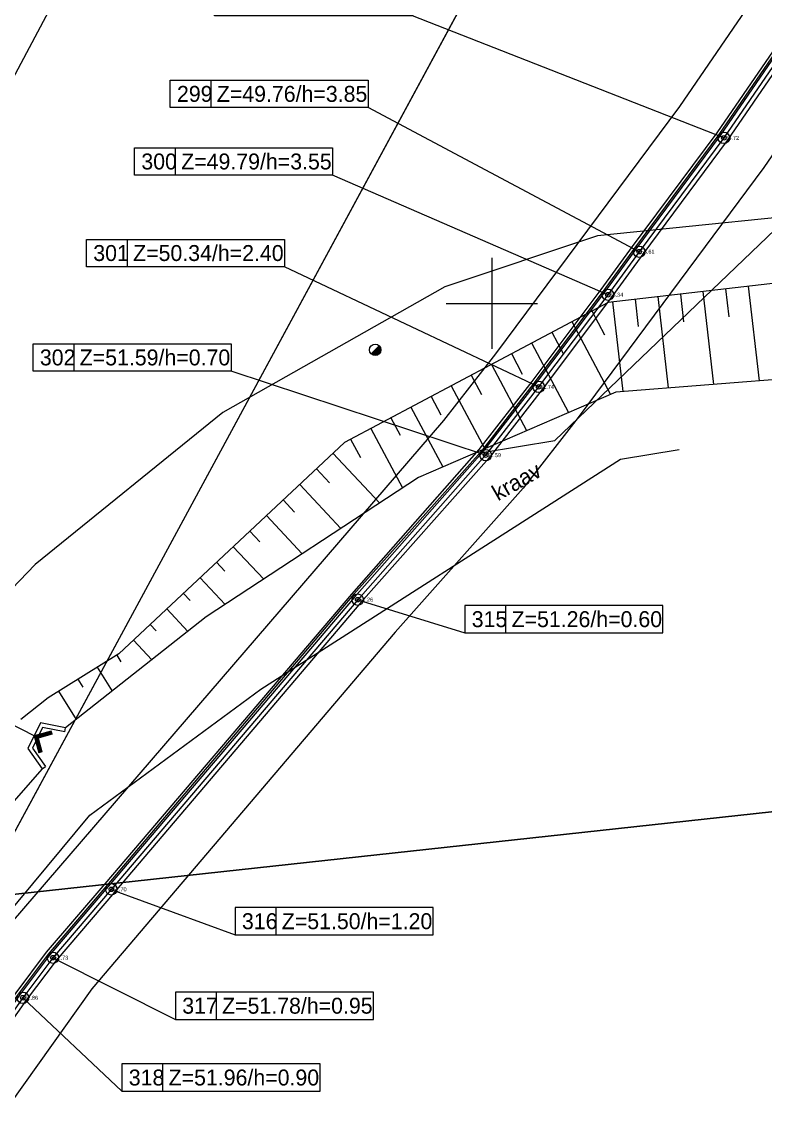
# Model space of a CAD drawing. Extents: x 567882 to 578407, y 6567824 to 6585634.
# Drawn here: x 574729.37 to 574762, y 6579263.96 to 6579312.36 of the extents above; entities that cross this region are included whole.
import ezdxf

# ---------------------------------------------------------------- set-up
doc = ezdxf.new("R2010")
doc.units = 0
for name, color, linetype in [('ABIJOONIS', 7, 'Continuous'), ('KOORDPUNKT', 7, 'Continuous'), ('KPKAABEL', 7, 'Continuous'), ('LIIKLUS', 7, 'Continuous'), ('MOOTKORG-EH2000', 7, 'Continuous'), ('MOOTMPUNKT', 7, 'Continuous'), ('MOOTPIIR', 7, 'Continuous'), ('PIIR', 7, 'Continuous'), ('RELJEEF', 7, 'Continuous'), ('SITRASS', 7, 'Continuous'), ('TEE', 7, 'Continuous'), ('TRUUP', 7, 'Continuous'), ('VEEKOGU', 7, 'Continuous'), ('VORK', 7, 'Continuous')]:
    doc.layers.add(name, color=color, linetype=linetype)

msp = doc.modelspace()

# ---------------------------------------------------------------- linework, layer by layer
at = {"layer": 'ABIJOONIS'}
for p, q in [((574737.673, 6579308.604), (574737.673, 6579309.804)), ((574736.108, 6579305.635), (574736.108, 6579306.835)), ((574733.997, 6579301.614), (574733.997, 6579302.814)), ((574731.652, 6579297.029), (574731.652, 6579298.229)), ((574750.618, 6579285.533), (574750.618, 6579286.733)), ((574740.527, 6579272.267), (574740.527, 6579273.467)), ((574737.905, 6579268.556), (574737.905, 6579269.756)), ((574735.557, 6579265.402), (574735.557, 6579266.602))]:
    msp.add_line(p, q, dxfattribs=at)
for points in [[(574760.19, 6579307.271), (574746.524, 6579312.636), (574737.824, 6579312.636), (574737.824, 6579313.836), (574746.524, 6579313.836), (574746.524, 6579312.636)], [(574756.474, 6579302.272), (574744.573, 6579308.604), (574735.873, 6579308.604), (574735.873, 6579309.804), (574744.573, 6579309.804), (574744.573, 6579308.604)], [(574755.099, 6579300.382), (574743.008, 6579305.635), (574734.308, 6579305.635), (574734.308, 6579306.835), (574743.008, 6579306.835), (574743.008, 6579305.635)], [(574752.058, 6579296.337), (574740.897, 6579301.614), (574732.197, 6579301.614), (574732.197, 6579302.814), (574740.897, 6579302.814), (574740.897, 6579301.614)], [(574749.73, 6579293.337), (574738.552, 6579297.029), (574729.852, 6579297.029), (574729.852, 6579298.229), (574738.552, 6579298.229), (574738.552, 6579297.029)], [(574744.112, 6579286.989), (574748.818, 6579285.533), (574757.518, 6579285.533), (574757.518, 6579286.733), (574748.818, 6579286.733), (574748.818, 6579285.533)], [(574733.288, 6579274.267), (574738.727, 6579272.267), (574747.427, 6579272.267), (574747.427, 6579273.467), (574738.727, 6579273.467), (574738.727, 6579272.267)], [(574730.725, 6579271.264), (574736.105, 6579268.556), (574744.805, 6579268.556), (574744.805, 6579269.756), (574736.105, 6579269.756), (574736.105, 6579268.556)], [(574729.404, 6579269.505), (574733.757, 6579265.402), (574742.457, 6579265.402), (574742.457, 6579266.602), (574733.757, 6579266.602), (574733.757, 6579265.402)]]:
    msp.add_lwpolyline(points, dxfattribs=at)
at = {"layer": 'KOORDPUNKT'}
for centre, radius in [((574760.19, 6579307.271), 0.25), ((574760.19, 6579307.271), 0.025), ((574760.19, 6579307.271), 0.0221), ((574760.19, 6579307.271), 0.0191), ((574760.19, 6579307.271), 0.0161), ((574760.19, 6579307.271), 0.0132), ((574760.19, 6579307.271), 0.0102), ((574760.19, 6579307.271), 0.00726), ((574760.19, 6579307.271), 0.0043), ((574756.474, 6579302.272), 0.25), ((574756.474, 6579302.272), 0.025), ((574756.474, 6579302.272), 0.0221), ((574756.474, 6579302.272), 0.0191), ((574756.474, 6579302.272), 0.0161), ((574756.474, 6579302.272), 0.0132), ((574756.474, 6579302.272), 0.0102), ((574756.474, 6579302.272), 0.00726), ((574756.474, 6579302.272), 0.0043), ((574755.099, 6579300.382), 0.25), ((574755.099, 6579300.382), 0.025), ((574755.099, 6579300.382), 0.0221), ((574755.099, 6579300.382), 0.0191), ((574755.099, 6579300.382), 0.0161), ((574755.099, 6579300.382), 0.0132), ((574755.099, 6579300.382), 0.0102), ((574755.099, 6579300.382), 0.00726), ((574755.099, 6579300.382), 0.0043), ((574752.058, 6579296.337), 0.25), ((574752.058, 6579296.337), 0.025), ((574752.058, 6579296.337), 0.0221), ((574752.058, 6579296.337), 0.0191), ((574752.058, 6579296.337), 0.0161), ((574752.058, 6579296.337), 0.0132), ((574752.058, 6579296.337), 0.0102), ((574752.058, 6579296.337), 0.00726), ((574752.058, 6579296.337), 0.0043), ((574749.73, 6579293.337), 0.25), ((574749.73, 6579293.337), 0.025), ((574749.73, 6579293.337), 0.0221), ((574749.73, 6579293.337), 0.0191), ((574749.73, 6579293.337), 0.0161), ((574749.73, 6579293.337), 0.0132), ((574749.73, 6579293.337), 0.0102), ((574749.73, 6579293.337), 0.00726), ((574749.73, 6579293.337), 0.0043), ((574744.112, 6579286.989), 0.25), ((574744.112, 6579286.989), 0.025), ((574744.112, 6579286.989), 0.0221), ((574744.112, 6579286.989), 0.0191), ((574744.112, 6579286.989), 0.0161), ((574744.112, 6579286.989), 0.0132), ((574744.112, 6579286.989), 0.0102), ((574744.112, 6579286.989), 0.00726), ((574744.112, 6579286.989), 0.0043), ((574733.288, 6579274.267), 0.25), ((574733.288, 6579274.267), 0.025), ((574733.288, 6579274.267), 0.0221), ((574733.288, 6579274.267), 0.0191), ((574733.288, 6579274.267), 0.0161), ((574733.288, 6579274.267), 0.0132), ((574733.288, 6579274.267), 0.0102), ((574733.288, 6579274.267), 0.00726), ((574733.288, 6579274.267), 0.0043), ((574730.725, 6579271.264), 0.25), ((574730.725, 6579271.264), 0.025), ((574730.725, 6579271.264), 0.0221), ((574730.725, 6579271.264), 0.0191), ((574730.725, 6579271.264), 0.0161), ((574730.725, 6579271.264), 0.0132), ((574730.725, 6579271.264), 0.0102), ((574730.725, 6579271.264), 0.00726), ((574730.725, 6579271.264), 0.0043), ((574729.404, 6579269.505), 0.25), ((574729.404, 6579269.505), 0.025), ((574729.404, 6579269.505), 0.0221), ((574729.404, 6579269.505), 0.0191), ((574729.404, 6579269.505), 0.0161), ((574729.404, 6579269.505), 0.0132), ((574729.404, 6579269.505), 0.0102), ((574729.404, 6579269.505), 0.00726), ((574729.404, 6579269.505), 0.0043)]:
    msp.add_circle(centre, radius, dxfattribs=at)
at = {"layer": 'KPKAABEL'}
for points in [[(574785.945, 6579365.357), (574785.389, 6579361.067), (574784.67, 6579352.336), (574784.472, 6579345.433), (574784.357, 6579341.089), (574783.94, 6579339.968), (574782.677, 6579338.29), (574781.269, 6579336.511), (574779.854, 6579334.499), (574777.31, 6579331.217), (574772.952, 6579325.288), (574765.984, 6579316.398), (574759.88, 6579307.492), (574756.168, 6579302.497), (574754.794, 6579300.608), (574751.756, 6579296.567), (574749.436, 6579293.578), (574743.839, 6579287.224), (574733, 6579274.514), (574730.428, 6579271.501), (574729.097, 6579269.728), (574722.512, 6579260.412)], [(574786.132, 6579365.329), (574785.578, 6579361.047), (574784.86, 6579352.325), (574784.639, 6579345.429), (574784.547, 6579341.055), (574784.108, 6579339.876), (574782.828, 6579338.174), (574781.421, 6579336.397), (574780.004, 6579334.382), (574777.462, 6579331.102), (574773.105, 6579325.175), (574766.138, 6579316.286), (574760.035, 6579307.381), (574756.321, 6579302.385), (574754.947, 6579300.495), (574751.907, 6579296.452), (574749.583, 6579293.457), (574743.976, 6579287.106), (574733.144, 6579274.391), (574730.577, 6579271.382), (574729.25, 6579269.617), (574722.67, 6579260.306)], [(574786.132, 6579365.329), (574785.578, 6579361.047), (574784.86, 6579352.325), (574784.639, 6579345.429), (574784.547, 6579341.055), (574784.108, 6579339.876), (574782.828, 6579338.174), (574781.421, 6579336.397), (574780.004, 6579334.382), (574777.462, 6579331.102), (574773.105, 6579325.175), (574766.138, 6579316.286), (574760.035, 6579307.381), (574756.321, 6579302.385), (574754.947, 6579300.495), (574751.907, 6579296.452), (574749.583, 6579293.457), (574743.976, 6579287.106), (574733.144, 6579274.391), (574730.577, 6579271.382), (574729.25, 6579269.617), (574722.67, 6579260.306)], [(574786.298, 6579365.303), (574785.744, 6579361.03), (574785.027, 6579352.316), (574784.829, 6579345.423), (574784.736, 6579341.02), (574784.277, 6579339.783), (574782.978, 6579338.058), (574781.573, 6579336.284), (574780.154, 6579334.265), (574777.558, 6579331.03), (574773.257, 6579325.062), (574766.291, 6579316.173), (574760.19, 6579307.271), (574756.474, 6579302.272), (574755.099, 6579300.382), (574752.058, 6579296.337), (574749.73, 6579293.337), (574744.112, 6579286.989), (574733.288, 6579274.267), (574730.725, 6579271.264), (574729.404, 6579269.505), (574722.828, 6579260.2)], [(574786.298, 6579365.303), (574785.744, 6579361.03), (574785.027, 6579352.316), (574784.829, 6579345.423), (574784.736, 6579341.02), (574784.277, 6579339.783), (574782.978, 6579338.058), (574781.573, 6579336.284), (574780.154, 6579334.265), (574777.558, 6579331.03), (574773.257, 6579325.062), (574766.291, 6579316.173), (574760.19, 6579307.271), (574756.474, 6579302.272), (574755.099, 6579300.382), (574752.058, 6579296.337), (574749.73, 6579293.337), (574744.112, 6579286.989), (574733.288, 6579274.267), (574730.725, 6579271.264), (574729.404, 6579269.505), (574722.828, 6579260.2)], [(574783.94, 6579339.968), (574782.677, 6579338.29), (574781.269, 6579336.511), (574779.854, 6579334.499), (574777.31, 6579331.217), (574772.952, 6579325.288), (574765.984, 6579316.398), (574759.88, 6579307.492), (574756.168, 6579302.497), (574754.794, 6579300.608), (574751.756, 6579296.567), (574749.436, 6579293.578)], [(574784.108, 6579339.876), (574782.828, 6579338.174), (574781.421, 6579336.397), (574780.004, 6579334.382), (574777.462, 6579331.102), (574773.105, 6579325.175), (574766.138, 6579316.286), (574760.035, 6579307.381), (574756.321, 6579302.385), (574754.947, 6579300.495), (574751.907, 6579296.452), (574749.583, 6579293.457)], [(574784.108, 6579339.876), (574782.828, 6579338.174), (574781.421, 6579336.397), (574780.004, 6579334.382), (574777.462, 6579331.102), (574773.105, 6579325.175), (574766.138, 6579316.286), (574760.035, 6579307.381), (574756.321, 6579302.385), (574754.947, 6579300.495), (574751.907, 6579296.452), (574749.583, 6579293.457)], [(574784.277, 6579339.783), (574782.978, 6579338.058), (574781.573, 6579336.284), (574780.154, 6579334.265), (574777.558, 6579331.03), (574773.257, 6579325.062), (574766.291, 6579316.173), (574760.19, 6579307.271), (574756.474, 6579302.272), (574755.099, 6579300.382), (574752.058, 6579296.337), (574749.73, 6579293.337)], [(574784.277, 6579339.783), (574782.978, 6579338.058), (574781.573, 6579336.284), (574780.154, 6579334.265), (574777.558, 6579331.03), (574773.257, 6579325.062), (574766.291, 6579316.173), (574760.19, 6579307.271), (574756.474, 6579302.272), (574755.099, 6579300.382), (574752.058, 6579296.337), (574749.73, 6579293.337)], [(574784.445, 6579339.691), (574783.128, 6579337.942), (574781.726, 6579336.17), (574780.305, 6579334.149), (574777.709, 6579330.915), (574773.41, 6579324.949), (574766.444, 6579316.061), (574760.344, 6579307.161), (574756.627, 6579302.16), (574755.252, 6579300.269), (574752.209, 6579296.221), (574749.877, 6579293.216)], [(574749.583, 6579293.457), (574752.772, 6579293.982), (574768.316, 6579308.866), (574770.269, 6579308.037)], [(574749.583, 6579293.457), (574743.976, 6579287.106), (574733.144, 6579274.391), (574730.577, 6579271.382), (574729.25, 6579269.617), (574722.67, 6579260.306), (574718.694, 6579254.093), (574712.429, 6579242.896), (574707.951, 6579234.634), (574701.673, 6579223.191), (574696.05, 6579212.828), (574690.133, 6579202.329), (574683.836, 6579191.227), (574679.455, 6579183.709), (574675.406, 6579175.617), (574674.225, 6579172.946), (574674.02, 6579171.366), (574673.909, 6579168.966), (574674.034, 6579168.05)], [(574749.436, 6579293.578), (574743.839, 6579287.224), (574733, 6579274.514), (574730.428, 6579271.501), (574729.097, 6579269.728), (574722.512, 6579260.412), (574718.531, 6579254.19), (574712.262, 6579242.987), (574707.784, 6579234.725), (574701.506, 6579223.282), (574695.883, 6579212.92), (574689.967, 6579202.422)], [(574749.583, 6579293.457), (574743.976, 6579287.106), (574733.144, 6579274.391), (574730.577, 6579271.382), (574729.25, 6579269.617), (574722.67, 6579260.306), (574718.694, 6579254.093), (574712.429, 6579242.896), (574707.951, 6579234.634), (574701.673, 6579223.191), (574696.05, 6579212.828), (574690.133, 6579202.329)], [(574749.73, 6579293.337), (574744.112, 6579286.989), (574733.288, 6579274.267), (574730.725, 6579271.264), (574729.404, 6579269.505), (574722.828, 6579260.2), (574718.857, 6579253.995), (574712.595, 6579242.804), (574708.118, 6579234.543), (574701.839, 6579223.1), (574696.216, 6579212.736), (574690.298, 6579202.235), (574684.001, 6579191.132), (574679.622, 6579183.618), (574675.578, 6579175.536), (574674.409, 6579172.893), (574674.194, 6579171.346), (574674.117, 6579168.959), (574674.228, 6579168.103)], [(574749.73, 6579293.337), (574744.112, 6579286.989), (574733.288, 6579274.267), (574730.725, 6579271.264), (574729.404, 6579269.505), (574722.828, 6579260.2), (574718.857, 6579253.995), (574712.595, 6579242.804), (574708.118, 6579234.543), (574701.839, 6579223.1), (574696.216, 6579212.736), (574690.298, 6579202.235)], [(574749.877, 6579293.216), (574744.249, 6579286.871), (574733.432, 6579274.143), (574730.873, 6579271.145), (574729.557, 6579269.393), (574722.985, 6579260.094), (574719.02, 6579253.897), (574712.761, 6579242.713), (574708.285, 6579234.452), (574702.006, 6579223.009), (574696.382, 6579212.644), (574690.464, 6579202.142)]]:
    msp.add_lwpolyline(points, dxfattribs=at)
at = {"layer": 'LIIKLUS'}
msp.add_line((574744.703, 6579297.788), (574745.057, 6579298.141), dxfattribs=at)
msp.add_circle((574744.88, 6579297.964), 0.25, dxfattribs=at)
for radius, start, end in [(0.225, 224.8541, 45.0356), (0.2, 224.8427, 45.047), (0.175, 224.8281, 45.0616), (0.15, 224.8087, 45.081), (0.125, 224.7814, 45.1083), (0.1, 224.7406, 45.1491), (0.075, 224.6725, 45.2172), (0.05, 224.5363, 45.3534), (0.025, 224.1278, 45.7619)]:
    msp.add_arc((574744.88, 6579297.964), radius, start, end, dxfattribs=at)
at = {"layer": 'MOOTMPUNKT'}
for centre in [(574760.19, 6579307.271), (574756.474, 6579302.272), (574755.099, 6579300.382), (574752.058, 6579296.337), (574749.73, 6579293.337), (574744.112, 6579286.989), (574733.288, 6579274.267), (574730.725, 6579271.264), (574729.404, 6579269.505)]:
    msp.add_circle(centre, 0.1, dxfattribs=at)
at = {"layer": 'MOOTPIIR'}
for points in [[(574677.562, 6579184.807), (574694.13, 6579213.888), (574710.515, 6579243.967), (574716.785, 6579255.167), (574720.825, 6579261.488), (574728.909, 6579272.799), (574747.898, 6579294.855), (574750.17, 6579297.783), (574758.252, 6579308.652), (574764.406, 6579317.634), (574771.357, 6579326.5), (574782.168, 6579340.941), (574782.677, 6579352.504), (574783.397, 6579361.234), (574783.972, 6579365.714)], [(574788.468, 6579364.969), (574787.919, 6579360.798), (574787.218, 6579352.2), (574786.93, 6579340.971), (574786.324, 6579338.993), (574781.86, 6579332.899), (574779.303, 6579329.709), (574774.984, 6579323.716), (574768.053, 6579314.876), (574761.946, 6579305.968), (574753.79, 6579294.993), (574751.377, 6579291.893), (574745.76, 6579285.559), (574732.433, 6579269.89), (574724.649, 6579258.973), (574720.736, 6579252.871), (574714.512, 6579241.745), (574698.122, 6579211.658), (574681.55, 6579182.578)]]:
    msp.add_lwpolyline(points, dxfattribs=at)
at = {"layer": 'PIIR'}
for points in [[(574804.26, 6579451.78), (574742.46, 6579341.2), (574670.27, 6579211.23), (574649.94, 6579174.49), (574661.79, 6579170.17), (574668.12, 6579165.43), (574727.46, 6579273.88), (574785.6, 6579381.36)], [(575610.06, 6578815.4), (575416.98, 6578933.26), (575103.25, 6579124.74), (575020.74, 6579175), (575013.14, 6579179.63), (575011.93, 6579178.04), (574929.86, 6579228.27), (574848.78, 6579275.52), (574821.3, 6579292.18), (574802.49, 6579304.13), (574790.54, 6579316.88), (574782.9, 6579330.64), (574779.06, 6579345.99), (574779.63, 6579362.79), (574785.6, 6579381.36), (574727.46, 6579273.88), (574787.76, 6579280.44), (574952.84, 6579188.08), (575001.92, 6579151.58), (575596.12, 6578784.57)], [(575596.12, 6578784.57), (575001.92, 6579151.58), (574969.66, 6579111.18), (574936.46, 6579155.23), (574952.84, 6579188.08), (574787.76, 6579280.44), (574727.46, 6579273.88), (574668.12, 6579165.43), (574778.63, 6579082.32), (574957.16, 6578987.09), (575166.28, 6578876.15), (575349.07, 6578781.07), (575406, 6578752.29), (575554.55, 6578676.14), (575619.43, 6578640.9)]]:
    msp.add_lwpolyline(points, dxfattribs=at)
at = {"layer": 'RELJEEF'}
for p, q in [((574760.268, 6579300.641), (574760.41, 6579299.405)), ((574761.261, 6579300.756), (574761.739, 6579296.599)), ((574756.294, 6579300.185), (574756.431, 6579298.992)), ((574757.287, 6579300.299), (574757.749, 6579296.287)), ((574758.281, 6579300.413), (574758.42, 6579299.199)), ((574759.274, 6579300.527), (574759.744, 6579296.443)), ((574754.396, 6579299.671), (574754.954, 6579298.621)), ((574755.3, 6579300.07), (574755.753, 6579296.13)), ((574753.513, 6579299.202), (574755.212, 6579296.005)), ((574752.63, 6579298.732), (574753.128, 6579297.795)), ((574751.747, 6579298.263), (574753.37, 6579295.208)), ((574750.864, 6579297.794), (574751.339, 6579296.899)), ((574749.981, 6579297.324), (574751.528, 6579294.412)), ((574749.098, 6579296.855), (574749.551, 6579296.003)), ((574748.215, 6579296.386), (574749.687, 6579293.616)), ((574747.332, 6579295.916), (574747.762, 6579295.107)), ((574746.448, 6579295.447), (574747.845, 6579292.82)), ((574745.565, 6579294.978), (574745.973, 6579294.211)), ((574744.682, 6579294.508), (574746.072, 6579291.895)), ((574743.799, 6579294.039), (574744.229, 6579293.23)), ((574743.024, 6579293.42), (574745.07, 6579291.236)), ((574742.294, 6579292.736), (574742.872, 6579292.119)), ((574741.564, 6579292.052), (574743.374, 6579290.122)), ((574740.835, 6579291.368), (574741.342, 6579290.827)), ((574740.105, 6579290.684), (574741.678, 6579289.007)), ((574739.376, 6579290), (574739.812, 6579289.535)), ((574738.646, 6579289.317), (574739.981, 6579287.892)), ((574737.916, 6579288.633), (574738.281, 6579288.243)), ((574737.187, 6579287.949), (574738.285, 6579286.777)), ((574736.457, 6579287.265), (574736.751, 6579286.951)), ((574735.727, 6579286.581), (574736.65, 6579285.597)), ((574734.998, 6579285.897), (574735.257, 6579285.621)), ((574734.268, 6579285.214), (574735.074, 6579284.353)), ((574733.525, 6579284.547), (574733.702, 6579284.262)), ((574732.675, 6579284.02), (574733.325, 6579282.972)), ((574731.825, 6579283.493), (574732.038, 6579283.15)), ((574730.975, 6579282.966), (574731.745, 6579281.725))]:
    msp.add_line(p, q, dxfattribs=at)
msp.add_lwpolyline([(574780.133, 6579299.283), (574769.937, 6579301.753), (574755.105, 6579300.048), (574743.534, 6579293.898), (574733.62, 6579284.606), (574730.51, 6579282.678), (574729.322, 6579281.721)], dxfattribs=at)
at = {"layer": 'SITRASS'}
for points in [[(574785.981, 6579365.352), (574785.426, 6579361.063), (574784.707, 6579352.334), (574784.505, 6579345.555), (574784.477, 6579341.067), (574784.046, 6579339.91), (574782.772, 6579338.217), (574781.365, 6579336.439), (574779.949, 6579334.425), (574777.406, 6579331.144), (574773.048, 6579325.217), (574766.081, 6579316.327), (574759.978, 6579307.422), (574756.264, 6579302.426), (574754.89, 6579300.537), (574751.851, 6579296.495), (574749.529, 6579293.502), (574743.934, 6579287.23), (574733.091, 6579274.436), (574730.522, 6579271.426), (574729.194, 6579269.658), (574722.612, 6579260.345)], [(574784.046, 6579339.91), (574782.772, 6579338.217), (574781.365, 6579336.439), (574779.949, 6579334.425), (574777.406, 6579331.144), (574773.048, 6579325.217), (574766.081, 6579316.327), (574759.978, 6579307.422), (574756.264, 6579302.426), (574754.89, 6579300.537), (574751.851, 6579296.495), (574749.529, 6579293.502)]]:
    msp.add_lwpolyline(points, dxfattribs=at)
at = {"layer": 'TEE'}
for points in [[(574688.184, 6579240.41), (574689.118, 6579240.009), (574690.939, 6579240.181), (574693.446, 6579241.411), (574698.085, 6579250.006), (574707.092, 6579267.426), (574716.935, 6579287.013), (574722.838, 6579298.384), (574735.918, 6579322.955), (574745.332, 6579339.717), (574755.359, 6579357.794), (574764.112, 6579373.482), (574779.504, 6579399.867), (574794.8, 6579424.864), (574807.165, 6579445.514), (574807.223, 6579448.925), (574806.52, 6579451.393), (574806.137, 6579451.947)], [(574780.792, 6579301.925), (574777.502, 6579302.972), (574768.368, 6579304.266), (574766.727, 6579304.193), (574754.637, 6579302.966), (574747.934, 6579300.724), (574738.183, 6579295.208), (574729.939, 6579288.539), (574727.21, 6579285.694), (574721.389, 6579275.373), (574713.611, 6579261.33), (574704.06, 6579244.226), (574692.58, 6579223.559), (574670.06, 6579183.188), (574653.711, 6579154.25), (574646.182, 6579140.817), (574643.397, 6579134.777)]]:
    msp.add_lwpolyline(points, dxfattribs=at)
at = {"layer": 'TRUUP'}
for p, q in [((574730.655, 6579281.214), (574729.903, 6579281.015)), ((574729.903, 6579281.015), (574730.102, 6579280.262)), ((574730.21, 6579280.949), (574729.903, 6579281.013)), ((574730.157, 6579280.935), (574729.91, 6579280.986)), ((574730.103, 6579280.92), (574729.918, 6579280.959)), ((574730.081, 6579280.899), (574729.925, 6579280.932)), ((574730.088, 6579280.872), (574729.932, 6579280.905)), ((574730.095, 6579280.845), (574729.939, 6579280.878)), ((574730.102, 6579280.818), (574729.946, 6579280.851)), ((574730.109, 6579280.791), (574729.953, 6579280.824)), ((574730.264, 6579280.963), (574729.955, 6579281.028)), ((574730.117, 6579280.764), (574729.961, 6579280.797)), ((574730.124, 6579280.737), (574729.968, 6579280.77)), ((574730.674, 6579281.145), (574729.99, 6579280.964)), ((574729.99, 6579280.964), (574730.171, 6579280.28)), ((574730.318, 6579280.977), (574730.008, 6579281.042)), ((574730.371, 6579280.991), (574730.062, 6579281.057)), ((574730.692, 6579281.076), (574730.077, 6579280.913)), ((574730.077, 6579280.913), (574730.24, 6579280.299)), ((574730.425, 6579281.006), (574730.116, 6579281.071)), ((574730.479, 6579281.02), (574730.169, 6579281.085)), ((574730.533, 6579281.034), (574730.223, 6579281.099)), ((574730.586, 6579281.048), (574730.277, 6579281.114)), ((574730.64, 6579281.063), (574730.33, 6579281.128)), ((574730.691, 6579281.077), (574730.384, 6579281.142)), ((574730.684, 6579281.104), (574730.438, 6579281.156)), ((574730.677, 6579281.131), (574730.492, 6579281.17)), ((574730.67, 6579281.158), (574730.545, 6579281.185)), ((574730.663, 6579281.185), (574730.599, 6579281.199)), ((574730.692, 6579281.076), (574730.655, 6579281.214)), ((574730.131, 6579280.71), (574729.975, 6579280.743)), ((574730.138, 6579280.683), (574729.982, 6579280.716)), ((574730.145, 6579280.656), (574729.989, 6579280.689)), ((574730.152, 6579280.629), (574729.996, 6579280.662)), ((574730.16, 6579280.602), (574730.004, 6579280.635)), ((574730.167, 6579280.575), (574730.011, 6579280.608)), ((574730.174, 6579280.548), (574730.018, 6579280.581)), ((574730.181, 6579280.521), (574730.025, 6579280.553)), ((574730.188, 6579280.494), (574730.032, 6579280.526)), ((574730.195, 6579280.466), (574730.039, 6579280.499)), ((574730.203, 6579280.439), (574730.047, 6579280.472)), ((574730.21, 6579280.412), (574730.054, 6579280.445)), ((574730.217, 6579280.385), (574730.061, 6579280.418)), ((574730.224, 6579280.358), (574730.068, 6579280.391)), ((574730.231, 6579280.331), (574730.075, 6579280.364)), ((574730.238, 6579280.304), (574730.082, 6579280.337)), ((574730.197, 6579280.287), (574730.09, 6579280.31)), ((574730.143, 6579280.273), (574730.097, 6579280.283)), ((574730.24, 6579280.299), (574730.102, 6579280.262))]:
    msp.add_line(p, q, dxfattribs=at)
for points in [[(574729.99, 6579280.964), (574714.588, 6579288.815)], [(574731.245, 6579281.188), (574731.278, 6579281.357), (574730.176, 6579281.573), (574729.622, 6579280.456), (574730.252, 6579279.565), (574730.393, 6579279.665)], [(574731.245, 6579281.188), (574730.272, 6579281.379), (574729.822, 6579280.472), (574730.393, 6579279.665)]]:
    msp.add_lwpolyline(points, dxfattribs=at)
at = {"layer": 'VEEKOGU'}
for points in [[(574779.398, 6579295.893), (574767.702, 6579297.067), (574755.446, 6579296.106), (574746.775, 6579292.357), (574737.451, 6579286.229), (574731.278, 6579281.357)], [(574730.252, 6579279.565), (574725.285, 6579273.91), (574715.251, 6579256.384), (574709.085, 6579244.321), (574695.95, 6579221.084), (574688.117, 6579207.124), (574688.483, 6579206.008), (574689.141, 6579205.61), (574690.244, 6579206.32), (574698.359, 6579220.342), (574711.357, 6579243.6), (574717.407, 6579254.715), (574727.975, 6579272.272), (574732.34, 6579277.53), (574739.861, 6579283.065), (574755.656, 6579293.155), (574758.227, 6579293.589)]]:
    msp.add_lwpolyline(points, dxfattribs=at)
at = {"layer": 'VORK'}
for p, q in [((574750, 6579302), (574750, 6579298)), ((574748, 6579300), (574752, 6579300))]:
    msp.add_line(p, q, dxfattribs=at)

# ---------------------------------------------------------------- texts
at = {"layer": 'ABIJOONIS'}
for s, p in [('299', (574736.173, 6579308.854)), ('Z=49.76/h=3.85', (574737.923, 6579308.854)), ('300', (574734.608, 6579305.885)), ('Z=49.79/h=3.55', (574736.358, 6579305.885)), ('301', (574732.497, 6579301.864)), ('Z=50.34/h=2.40', (574734.247, 6579301.864)), ('302', (574730.152, 6579297.279)), ('Z=51.59/h=0.70', (574731.902, 6579297.279)), ('315', (574749.118, 6579285.783)), ('Z=51.26/h=0.60', (574750.868, 6579285.783)), ('316', (574739.027, 6579272.517)), ('Z=51.50/h=1.20', (574740.777, 6579272.517)), ('317', (574736.405, 6579268.806)), ('Z=51.78/h=0.95', (574738.155, 6579268.806)), ('318', (574734.057, 6579265.652)), ('Z=51.96/h=0.90', (574735.807, 6579265.652))]:
    msp.add_text(s, height=0.7, dxfattribs=at).set_placement(p)
at = {"layer": 'MOOTKORG-EH2000'}
for s, p in [(' 53.72', (574760.19, 6579307.183)), (' 53.61', (574756.474, 6579302.185)), (' 53.34', (574755.099, 6579300.295)), (' 52.74', (574752.058, 6579296.249)), (' 51.59', (574749.73, 6579293.249)), (' 51.26', (574744.112, 6579286.901)), (' 52.70', (574733.288, 6579274.179)), (' 52.73', (574730.725, 6579271.176)), (' 52.86', (574729.404, 6579269.417))]:
    msp.add_text(s, height=0.175, dxfattribs=at).set_placement(p)
at = {"layer": 'VEEKOGU'}
msp.add_text('kraav', height=0.7, rotation=29.9981, dxfattribs=at).set_placement((574750.272, 6579291.305))

doc.saveas('drawing.dxf')
